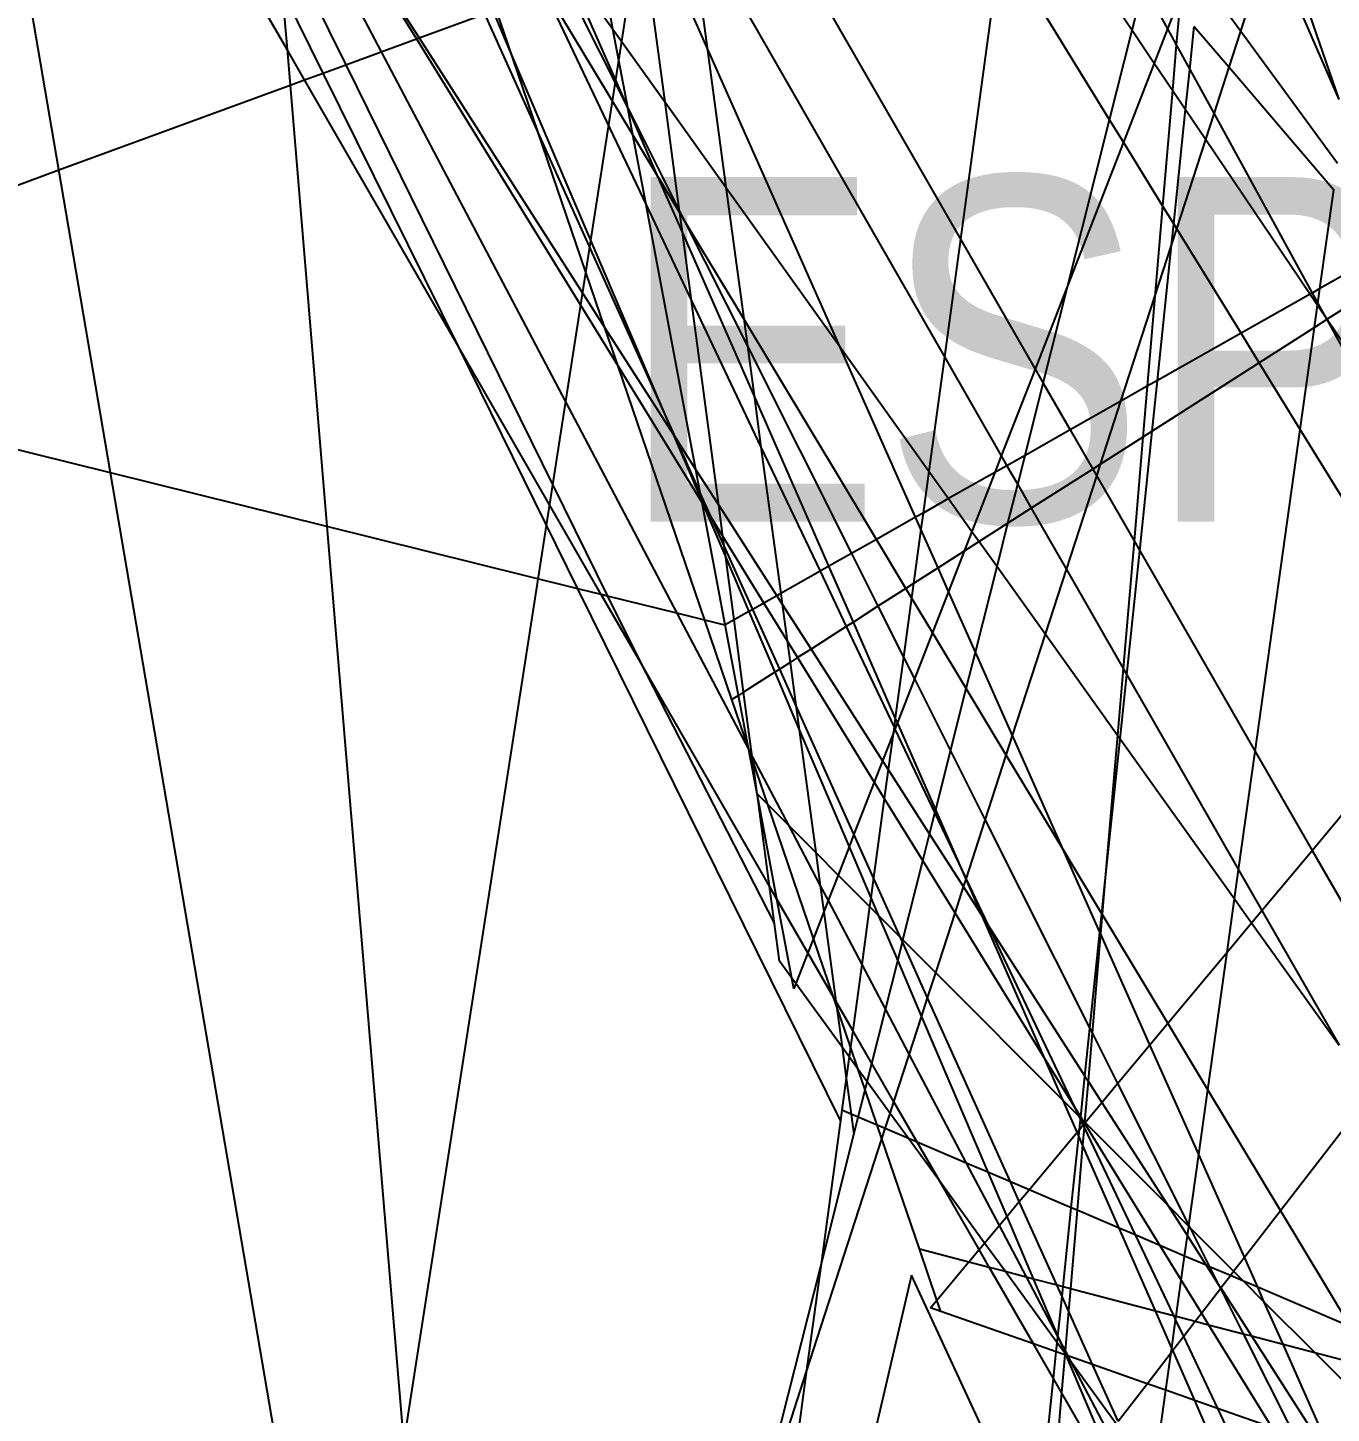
# Model space of a CAD drawing. Header units: metres. Extents: x 0 to 1324930, y 0 to 1631912.
# Drawn here: x 253727.51 to 253732.62, y 1630704.57 to 1630710.01 of the extents above; entities that cross this region are included whole.
import ezdxf
from ezdxf.enums import TextEntityAlignment as Align

# ---------------------------------------------------------------- set-up
doc = ezdxf.new("R2010")
doc.units = ezdxf.units.M
doc.header["$MEASUREMENT"] = 0
for name, color, linetype in [('A_revoir_geometrie_aberrante', 7, 'Continuous'), ('limites_parcelles', 7, 'Continuous'), ('numero_lot', 7, 'Continuous')]:
    doc.layers.add(name, color=color, linetype=linetype)
doc.styles.add('Arial Narrow2', font='ARIALN.TTF', dxfattribs={"height": 1.352178})

msp = doc.modelspace()

# ---------------------------------------------------------------- linework, layer by layer
at = {"layer": 'A_revoir_geometrie_aberrante'}
msp.add_line((253747.95549, 1630826.37614), (0, 0), dxfattribs=at)
at = {"layer": 'limites_parcelles'}
for p, q in [((253727.63387, 1630709.44804), (253727.14376, 1630712.32264)), ((253728.5287, 1630709.92011), (253727.14376, 1630712.32264)), ((253728.45957, 1630710.74605), (253728.89845, 1630709.9118)), ((253731.37505, 1630710.6904), (253731.84301, 1630709.99616)), ((253728.7242, 1630710.46865), (253729.03603, 1630709.96226)), ((253728.7242, 1630710.46865), (253729.04638, 1630709.96605)), ((253730.42464, 1630710.4715), (253731.16931, 1630709.17665)), ((253728.48747, 1630710.41272), (253728.75929, 1630709.86077)), ((253732.65455, 1630709.72388), (253732.41133, 1630710.43141)), ((253730.11765, 1630710.35892), (253730.17598, 1630709.92692)), ((253730.15639, 1630710.37313), (253731.10659, 1630708.71513)), ((253731.32733, 1630710.33933), (253731.16931, 1630709.17665)), ((253731.75456, 1630709.64498), (253731.32733, 1630710.33933)), ((253732.26915, 1630709.99236), (253732.38414, 1630710.34745)), ((253732.65455, 1630709.72388), (253732.38414, 1630710.34745)), ((253730.01123, 1630709.71426), (253729.93438, 1630710.29171)), ((253730.17598, 1630709.92692), (253730.00284, 1630710.31681)), ((253729.80668, 1630710.0006), (253729.76362, 1630710.22909)), ((253729.62122, 1630710.17686), (253729.86501, 1630709.69107)), ((253729.86453, 1630709.69361), (253729.64836, 1630710.18682)), ((253729.66841, 1630710.19417), (253729.80668, 1630710.0006)), ((253731.84301, 1630709.99616), (253731.88772, 1630710.17367)), ((253731.88772, 1630710.17367), (253731.98196, 1630710.00141)), ((253732.10781, 1630710.21322), (253732.26915, 1630709.99236)), ((253728.50891, 1630710.15662), (253728.5287, 1630709.92011)), ((253728.67089, 1630709.82835), (253728.50891, 1630710.15662)), ((253729.53977, 1630710.14699), (253729.9367, 1630709.31063)), ((253729.88476, 1630709.58625), (253729.54593, 1630710.14925)), ((253729.04638, 1630709.96605), (253729.30437, 1630710.06066)), ((253729.51367, 1630709.59526), (253729.30437, 1630710.06066)), ((253729.33525, 1630710.07199), (253729.41415, 1630709.88685)), ((253729.41415, 1630709.88685), (253729.3492, 1630710.07711)), ((253732.01734, 1630710.09231), (253731.98196, 1630710.00141)), ((253732.02807, 1630710.07975), (253732.01609, 1630709.93904)), ((253732.06917, 1630709.84202), (253732.08676, 1630710.01099)), ((253732.08676, 1630710.01099), (253732.22336, 1630709.85097)), ((253728.89845, 1630709.9118), (253729.03603, 1630709.96226)), ((253729.03603, 1630709.96226), (253729.04638, 1630709.96605)), ((253729.03603, 1630709.96226), (253729.82664, 1630708.67836)), ((253729.04638, 1630709.96605), (253729.77518, 1630708.82913)), ((253729.86453, 1630709.69361), (253729.80668, 1630710.0006)), ((253729.80668, 1630710.0006), (253730.01123, 1630709.71426)), ((253731.75456, 1630709.64498), (253731.84301, 1630709.99616)), ((253731.84301, 1630709.99616), (253731.9298, 1630709.8674)), ((253731.98196, 1630710.00141), (253731.9298, 1630709.8674)), ((253731.98196, 1630710.00141), (253732.01609, 1630709.93904)), ((253732.22336, 1630709.85097), (253732.26915, 1630709.99236)), ((253732.26915, 1630709.99236), (253732.64776, 1630709.47407)), ((253728.5287, 1630709.92011), (253728.54039, 1630709.78049)), ((253728.59718, 1630709.80132), (253728.5287, 1630709.92011)), ((253728.75929, 1630709.86077), (253728.89845, 1630709.9118)), ((253728.89845, 1630709.9118), (253730.05726, 1630707.70904)), ((253730.17598, 1630709.92692), (253730.24978, 1630709.38033)), ((253730.69625, 1630708.75533), (253730.17598, 1630709.92692)), ((253732.01609, 1630709.93904), (253732.00099, 1630709.76178)), ((253732.01609, 1630709.93904), (253732.06917, 1630709.84202)), ((253728.67089, 1630709.82835), (253728.75929, 1630709.86077)), ((253728.75929, 1630709.86077), (253729.78581, 1630707.77628)), ((253729.51367, 1630709.59526), (253729.41415, 1630709.88685)), ((253729.41415, 1630709.88685), (253729.98554, 1630708.54603)), ((253731.9298, 1630709.8674), (253731.80887, 1630709.55671)), ((253731.9298, 1630709.8674), (253732.00099, 1630709.76178)), ((253732.16421, 1630709.6683), (253732.22336, 1630709.85097)), ((253732.22336, 1630709.85097), (253732.63332, 1630709.37073)), ((253728.54039, 1630709.78049), (253728.59718, 1630709.80132)), ((253728.59718, 1630709.80132), (253728.67089, 1630709.82835)), ((253729.20184, 1630708.75238), (253728.59718, 1630709.80132)), ((253729.20184, 1630708.75238), (253728.67089, 1630709.82835)), ((253732.05281, 1630709.68491), (253732.06917, 1630709.84202)), ((253732.06917, 1630709.84202), (253732.16421, 1630709.6683)), ((253727.63387, 1630709.44804), (253728.54039, 1630709.78049)), ((253728.54039, 1630709.78049), (253728.68531, 1630708.04889)), ((253732.00099, 1630709.76178), (253731.9623, 1630709.30735)), ((253732.00099, 1630709.76178), (253732.05281, 1630709.68491)), ((253729.86501, 1630709.69107), (253729.86453, 1630709.69361)), ((253729.87002, 1630709.6811), (253729.86453, 1630709.69361)), ((253729.88476, 1630709.58625), (253729.86501, 1630709.69107)), ((253729.86501, 1630709.69107), (253729.87002, 1630709.6811)), ((253729.98348, 1630709.42223), (253729.87002, 1630709.6811)), ((253729.87002, 1630709.6811), (253730.0682, 1630709.28617)), ((253730.0682, 1630709.28617), (253730.01123, 1630709.71426)), ((253730.01123, 1630709.71426), (253730.24978, 1630709.38033)), ((253732.00609, 1630709.23618), (253732.05281, 1630709.68491)), ((253732.05281, 1630709.68491), (253732.13169, 1630709.56789)), ((253731.59195, 1630708.9994), (253731.75456, 1630709.64498)), ((253731.80887, 1630709.55671), (253731.75456, 1630709.64498)), ((253732.13169, 1630709.56789), (253732.16421, 1630709.6683)), ((253732.16421, 1630709.6683), (253732.54881, 1630708.96529)), ((253729.77518, 1630708.82913), (253729.51367, 1630709.59526)), ((253729.98554, 1630708.54603), (253729.51367, 1630709.59526)), ((253729.9367, 1630709.31063), (253729.88476, 1630709.58625)), ((253729.98348, 1630709.42223), (253729.88476, 1630709.58625)), ((253731.80887, 1630709.55671), (253731.59195, 1630708.9994)), ((253731.9623, 1630709.30735), (253731.80887, 1630709.55671)), ((253732.018, 1630709.21682), (253732.13169, 1630709.56789)), ((253732.13169, 1630709.56789), (253732.5409, 1630708.96082)), ((253726.45597, 1630709.01608), (253727.63387, 1630709.44804)), ((253727.83658, 1630708.25913), (253727.63387, 1630709.44804)), ((253730.07915, 1630709.20396), (253729.98348, 1630709.42223)), ((253730.06901, 1630709.28011), (253729.98348, 1630709.42223)), ((253730.24978, 1630709.38033), (253730.3195, 1630708.8639)), ((253730.24978, 1630709.38033), (253730.69625, 1630708.75533)), ((253732.57906, 1630708.98241), (253732.63332, 1630709.37073)), ((253730.13248, 1630708.27175), (253729.9367, 1630709.31063)), ((253729.9367, 1630709.31063), (253730.11493, 1630708.9351)), ((253731.9623, 1630709.30735), (253731.93197, 1630708.95114)), ((253732.00609, 1630709.23618), (253731.9623, 1630709.30735)), ((253730.06901, 1630709.28011), (253730.0682, 1630709.28617)), ((253730.0682, 1630709.28617), (253730.08247, 1630709.25775)), ((253730.07915, 1630709.20396), (253730.06901, 1630709.28011)), ((253730.08247, 1630709.25775), (253730.06901, 1630709.28011)), ((253730.08247, 1630709.25775), (253730.334, 1630708.75653)), ((253730.3195, 1630708.8639), (253730.08247, 1630709.25775)), ((253730.11493, 1630708.9351), (253730.07915, 1630709.20396)), ((253730.36015, 1630708.56283), (253730.07915, 1630709.20396)), ((253731.99747, 1630709.1534), (253732.00609, 1630709.23618)), ((253731.99747, 1630709.1534), (253732.018, 1630709.21682)), ((253732.018, 1630709.21682), (253732.00609, 1630709.23618)), ((253732.26988, 1630708.80745), (253732.018, 1630709.21682)), ((253731.16931, 1630709.17665), (253731.10659, 1630708.71513)), ((253731.16931, 1630709.17665), (253731.46251, 1630708.66684)), ((253731.93197, 1630708.95114), (253731.99747, 1630709.1534)), ((253731.94214, 1630708.622), (253731.99747, 1630709.1534)), ((253732.83916, 1630709.1296), (253732.57906, 1630708.98241)), ((253732.88893, 1630709.04206), (253732.60745, 1630708.86209)), ((253731.59195, 1630708.9994), (253731.46251, 1630708.66684)), ((253731.49428, 1630708.61161), (253731.59195, 1630708.9994)), ((253732.57906, 1630708.98241), (253732.54881, 1630708.96529)), ((253732.571, 1630708.92473), (253732.57906, 1630708.98241)), ((253730.22175, 1630708.13249), (253730.11493, 1630708.9351)), ((253730.11493, 1630708.9351), (253730.3874, 1630708.36097)), ((253731.79919, 1630708.5411), (253731.93197, 1630708.95114)), ((253731.93197, 1630708.95114), (253731.90201, 1630708.59929)), ((253732.5409, 1630708.96082), (253732.26988, 1630708.80745)), ((253732.54881, 1630708.96529), (253732.5409, 1630708.96082)), ((253732.5409, 1630708.96082), (253732.57001, 1630708.91763)), ((253732.54881, 1630708.96529), (253732.571, 1630708.92473)), ((253732.57001, 1630708.91763), (253732.571, 1630708.92473)), ((253732.571, 1630708.92473), (253732.5959, 1630708.87921)), ((253732.55782, 1630708.83037), (253732.57001, 1630708.91763)), ((253732.57001, 1630708.91763), (253732.5959, 1630708.87921)), ((253732.5959, 1630708.87921), (253732.60583, 1630708.86106)), ((253732.5959, 1630708.87921), (253732.60745, 1630708.86209)), ((253729.82664, 1630708.67836), (253729.77518, 1630708.82913)), ((253729.77518, 1630708.82913), (253730.04282, 1630708.41161)), ((253730.3195, 1630708.8639), (253730.334, 1630708.75653)), ((253730.84032, 1630707.99851), (253730.3195, 1630708.8639)), ((253732.55782, 1630708.83037), (253732.34105, 1630708.69178)), ((253732.50193, 1630708.43032), (253732.55782, 1630708.83037)), ((253732.60583, 1630708.86106), (253732.55782, 1630708.83037)), ((253732.60745, 1630708.86209), (253732.60583, 1630708.86106)), ((253732.60583, 1630708.86106), (253733.27099, 1630707.64524)), ((253732.60745, 1630708.86209), (253733.30815, 1630707.82257)), ((253730.334, 1630708.75653), (253730.36015, 1630708.56283)), ((253730.334, 1630708.75653), (253730.74225, 1630707.94301)), ((253732.26988, 1630708.80745), (253731.94214, 1630708.622)), ((253732.34105, 1630708.69178), (253732.26988, 1630708.80745)), ((253729.66926, 1630707.80515), (253729.20184, 1630708.75238)), ((253729.76097, 1630707.78243), (253729.20184, 1630708.75238)), ((253730.99378, 1630708.08534), (253730.69625, 1630708.75533)), ((253730.69625, 1630708.75533), (253731.04559, 1630708.26631)), ((253731.10659, 1630708.71513), (253731.04559, 1630708.26631)), ((253731.10659, 1630708.71513), (253731.32975, 1630708.32574)), ((253730.16676, 1630707.68192), (253729.82664, 1630708.67836)), ((253729.82664, 1630708.67836), (253730.15693, 1630708.142)), ((253731.46251, 1630708.66684), (253731.32975, 1630708.32574)), ((253731.46251, 1630708.66684), (253731.49428, 1630708.61161)), ((253732.34105, 1630708.69178), (253731.92148, 1630708.42353)), ((253732.50193, 1630708.43032), (253732.34105, 1630708.69178)), ((253731.42289, 1630708.32817), (253731.49428, 1630708.61161)), ((253731.49428, 1630708.61161), (253731.59973, 1630708.42824)), ((253731.90201, 1630708.59929), (253731.79919, 1630708.5411)), ((253731.90201, 1630708.59929), (253731.88506, 1630708.40025)), ((253731.94214, 1630708.622), (253731.90201, 1630708.59929)), ((253731.92148, 1630708.42353), (253731.94214, 1630708.622)), ((253727.83658, 1630708.25913), (253726.49916, 1630708.59042)), ((253729.98554, 1630708.54603), (253730.04282, 1630708.41161)), ((253730.05344, 1630708.39505), (253729.98554, 1630708.54603)), ((253730.36015, 1630708.56283), (253730.3874, 1630708.36097)), ((253730.65376, 1630707.89294), (253730.36015, 1630708.56283)), ((253731.79919, 1630708.5411), (253731.59973, 1630708.42824)), ((253731.71925, 1630708.29424), (253731.79919, 1630708.5411)), ((253732.32535, 1630707.16654), (253732.50193, 1630708.43032)), ((253733.10646, 1630707.44781), (253732.50193, 1630708.43032)), ((253730.04282, 1630708.41161), (253730.1563, 1630708.14532)), ((253730.04282, 1630708.41161), (253730.05344, 1630708.39505)), ((253730.14949, 1630708.18147), (253730.05344, 1630708.39505)), ((253730.05344, 1630708.39505), (253730.13248, 1630708.27175)), ((253731.59973, 1630708.42824), (253731.42289, 1630708.32817)), ((253731.59973, 1630708.42824), (253731.68821, 1630708.2744)), ((253731.88506, 1630708.40025), (253731.71925, 1630708.29424)), ((253731.88506, 1630708.40025), (253731.85034, 1630707.99248)), ((253731.87257, 1630707.95383), (253731.92148, 1630708.42353)), ((253731.92148, 1630708.42353), (253731.88506, 1630708.40025)), ((253730.3874, 1630708.36097), (253730.46502, 1630707.78613)), ((253730.3874, 1630708.36097), (253730.61889, 1630707.87321)), ((253731.32975, 1630708.32574), (253731.30465, 1630708.26126)), ((253731.32975, 1630708.32574), (253731.3515, 1630708.28777)), ((253731.42289, 1630708.32817), (253731.3515, 1630708.28777)), ((253731.39402, 1630708.21358), (253731.42289, 1630708.32817)), ((253730.14949, 1630708.18147), (253730.13248, 1630708.27175)), ((253730.13248, 1630708.27175), (253730.22175, 1630708.13249)), ((253731.3515, 1630708.28777), (253731.30465, 1630708.26126)), ((253731.3515, 1630708.28777), (253731.39402, 1630708.21358)), ((253731.68821, 1630708.2744), (253731.4474, 1630708.12044)), ((253731.71925, 1630708.29424), (253731.68821, 1630708.2744)), ((253731.68821, 1630708.2744), (253731.70396, 1630708.24702)), ((253731.70396, 1630708.24702), (253731.71925, 1630708.29424)), ((253729.17183, 1630700.42769), (253727.83658, 1630708.25913)), ((253728.68531, 1630708.04889), (253727.83658, 1630708.25913)), ((253731.04559, 1630708.26631), (253731.02326, 1630708.10203)), ((253731.04559, 1630708.26631), (253731.12273, 1630708.15832)), ((253731.30465, 1630708.26126), (253731.12273, 1630708.15832)), ((253731.30465, 1630708.26126), (253731.21455, 1630708.02978)), ((253731.35582, 1630708.06189), (253731.39402, 1630708.21358)), ((253731.39402, 1630708.21358), (253731.4474, 1630708.12044)), ((253731.58514, 1630707.8801), (253731.70396, 1630708.24702)), ((253731.70396, 1630708.24702), (253731.85034, 1630707.99248)), ((253730.1563, 1630708.14532), (253730.14949, 1630708.18147)), ((253730.19517, 1630708.07989), (253730.14949, 1630708.18147)), ((253731.12273, 1630708.15832), (253731.02326, 1630708.10203)), ((253731.12273, 1630708.15832), (253731.21455, 1630708.02978)), ((253730.15693, 1630708.142), (253730.1563, 1630708.14532)), ((253730.1563, 1630708.14532), (253730.15949, 1630708.13784)), ((253730.24721, 1630707.66289), (253730.15693, 1630708.142)), ((253730.15693, 1630708.142), (253730.15949, 1630708.13784)), ((253730.15949, 1630708.13784), (253730.24898, 1630707.92784)), ((253730.15949, 1630708.13784), (253730.19517, 1630708.07989)), ((253730.238, 1630708.01034), (253730.22175, 1630708.13249)), ((253730.22175, 1630708.13249), (253730.44943, 1630707.77731)), ((253731.4474, 1630708.12044), (253731.35582, 1630708.06189)), ((253731.4474, 1630708.12044), (253731.58514, 1630707.8801)), ((253728.68531, 1630708.04889), (253729.29207, 1630700.79901)), ((253729.66926, 1630707.80515), (253728.68531, 1630708.04889)), ((253730.24286, 1630707.97386), (253730.19517, 1630708.07989)), ((253730.19517, 1630708.07989), (253730.238, 1630708.01034)), ((253730.99378, 1630708.08534), (253730.84032, 1630707.99851)), ((253731.02326, 1630708.10203), (253730.99378, 1630708.08534)), ((253731.01462, 1630708.03841), (253730.99378, 1630708.08534)), ((253731.02326, 1630708.10203), (253731.01462, 1630708.03841)), ((253731.35582, 1630708.06189), (253731.2431, 1630707.98982)), ((253731.31301, 1630707.89195), (253731.35582, 1630708.06189)), ((253730.24286, 1630707.97386), (253730.238, 1630708.01034)), ((253730.238, 1630708.01034), (253730.39905, 1630707.74881)), ((253730.84032, 1630707.99851), (253730.74225, 1630707.94301)), ((253730.95601, 1630707.80628), (253730.84032, 1630707.99851)), ((253731.01462, 1630708.03841), (253730.98564, 1630707.82522)), ((253731.08195, 1630707.88679), (253731.01462, 1630708.03841)), ((253731.21455, 1630708.02978), (253731.18439, 1630707.95229)), ((253731.21455, 1630708.02978), (253731.2431, 1630707.98982)), ((253730.24898, 1630707.92784), (253730.24286, 1630707.97386)), ((253730.35522, 1630707.72401), (253730.24286, 1630707.97386)), ((253730.74225, 1630707.94301), (253730.65376, 1630707.89294)), ((253730.74225, 1630707.94301), (253730.84612, 1630707.73602)), ((253731.18439, 1630707.95229), (253731.08195, 1630707.88679)), ((253731.18439, 1630707.95229), (253731.12295, 1630707.79445)), ((253731.2431, 1630707.98982), (253731.18439, 1630707.95229)), ((253731.2431, 1630707.98982), (253731.31301, 1630707.89195)), ((253731.85034, 1630707.99248), (253731.80771, 1630707.49174)), ((253731.82189, 1630707.467), (253731.87257, 1630707.95383)), ((253731.85034, 1630707.99248), (253731.87257, 1630707.95383)), ((253731.87257, 1630707.95383), (253732.32535, 1630707.16654)), ((253730.28165, 1630707.68237), (253730.24898, 1630707.92784)), ((253730.24898, 1630707.92784), (253730.33961, 1630707.71517)), ((253730.65376, 1630707.89294), (253730.61889, 1630707.87321)), ((253730.74959, 1630707.67431), (253730.65376, 1630707.89294)), ((253731.08195, 1630707.88679), (253730.98564, 1630707.82522)), ((253731.12295, 1630707.79445), (253731.08195, 1630707.88679)), ((253731.22856, 1630707.55664), (253731.31301, 1630707.89195)), ((253731.31301, 1630707.89195), (253731.5029, 1630707.62614)), ((253730.61889, 1630707.87321), (253730.46502, 1630707.78613)), ((253730.61889, 1630707.87321), (253730.72174, 1630707.6565)), ((253731.5029, 1630707.62614), (253731.58514, 1630707.8801)), ((253731.58514, 1630707.8801), (253731.80771, 1630707.49174)), ((253730.69924, 1630705.71791), (253729.66926, 1630707.80515)), ((253729.76097, 1630707.78243), (253729.66926, 1630707.80515)), ((253729.91065, 1630707.52278), (253729.76097, 1630707.78243)), ((253729.78581, 1630707.77628), (253729.76097, 1630707.78243)), ((253730.44943, 1630707.77731), (253730.39905, 1630707.74881)), ((253730.46502, 1630707.78613), (253730.44943, 1630707.77731)), ((253730.44943, 1630707.77731), (253730.47068, 1630707.74415)), ((253730.46502, 1630707.78613), (253730.47068, 1630707.74415)), ((253730.95601, 1630707.80628), (253730.84612, 1630707.73602)), ((253730.98564, 1630707.82522), (253730.95601, 1630707.80628)), ((253730.97808, 1630707.76961), (253730.95601, 1630707.80628)), ((253730.98564, 1630707.82522), (253730.97808, 1630707.76961)), ((253731.12295, 1630707.79445), (253731.06019, 1630707.63319)), ((253731.22856, 1630707.55664), (253731.12295, 1630707.79445)), ((253729.78581, 1630707.77628), (253729.91065, 1630707.52278)), ((253730.05726, 1630707.70904), (253729.78581, 1630707.77628)), ((253730.35522, 1630707.72401), (253730.33961, 1630707.71517)), ((253730.39905, 1630707.74881), (253730.35522, 1630707.72401)), ((253730.46065, 1630707.48958), (253730.35522, 1630707.72401)), ((253730.39905, 1630707.74881), (253730.48999, 1630707.60112)), ((253730.47068, 1630707.74415), (253730.48999, 1630707.60112)), ((253730.47068, 1630707.74415), (253730.58352, 1630707.56813)), ((253730.84612, 1630707.73602), (253730.74959, 1630707.67431)), ((253730.84612, 1630707.73602), (253730.94637, 1630707.53627)), ((253730.97808, 1630707.76961), (253730.94637, 1630707.53627)), ((253731.06019, 1630707.63319), (253730.97808, 1630707.76961)), ((253730.05726, 1630707.70904), (253730.33968, 1630707.1722)), ((253730.16676, 1630707.68192), (253730.05726, 1630707.70904)), ((253730.2733, 1630707.3698), (253730.16676, 1630707.68192)), ((253730.24611, 1630707.66226), (253730.16676, 1630707.68192)), ((253730.28165, 1630707.68237), (253730.24721, 1630707.66289)), ((253730.33961, 1630707.71517), (253730.28165, 1630707.68237)), ((253730.31933, 1630707.39923), (253730.28165, 1630707.68237)), ((253730.33961, 1630707.71517), (253730.44108, 1630707.47707)), ((253730.74959, 1630707.67431), (253730.72174, 1630707.6565)), ((253730.91411, 1630707.29893), (253730.74959, 1630707.67431)), ((253730.24721, 1630707.66289), (253730.24611, 1630707.66226)), ((253730.29931, 1630707.38643), (253730.24721, 1630707.66289)), ((253730.72174, 1630707.6565), (253730.58352, 1630707.56813)), ((253730.72174, 1630707.6565), (253730.90907, 1630707.2618)), ((253731.06019, 1630707.63319), (253730.98922, 1630707.45087)), ((253731.19247, 1630707.41338), (253731.06019, 1630707.63319)), ((253731.37419, 1630707.22869), (253731.5029, 1630707.62614)), ((253731.5029, 1630707.62614), (253731.78547, 1630707.23058)), ((253730.48999, 1630707.60112), (253730.50153, 1630707.51571)), ((253730.48999, 1630707.60112), (253730.53099, 1630707.53455)), ((253730.58352, 1630707.56813), (253730.53099, 1630707.53455)), ((253730.58352, 1630707.56813), (253730.86435, 1630707.13004)), ((253729.91065, 1630707.52278), (253730.44039, 1630706.48963)), ((253730.42063, 1630706.63808), (253729.91065, 1630707.52278)), ((253730.50153, 1630707.51571), (253730.46065, 1630707.48958)), ((253730.53099, 1630707.53455), (253730.50153, 1630707.51571)), ((253730.50153, 1630707.51571), (253730.5241, 1630707.34849)), ((253730.53099, 1630707.53455), (253730.83171, 1630707.04619)), ((253730.94637, 1630707.53627), (253730.91411, 1630707.29893)), ((253730.94637, 1630707.53627), (253730.98922, 1630707.45087)), ((253731.19247, 1630707.41338), (253731.22856, 1630707.55664)), ((253731.37419, 1630707.22869), (253731.22856, 1630707.55664)), ((253730.44108, 1630707.47707), (253730.31933, 1630707.39923)), ((253730.46065, 1630707.48958), (253730.44108, 1630707.47707)), ((253730.44108, 1630707.47707), (253730.53719, 1630707.25153)), ((253730.5241, 1630707.34849), (253730.46065, 1630707.48958)), ((253730.98922, 1630707.45087), (253730.92257, 1630707.27963)), ((253730.98922, 1630707.45087), (253731.13084, 1630707.16867)), ((253731.80771, 1630707.49174), (253731.78547, 1630707.23058)), ((253731.79577, 1630707.21616), (253731.82189, 1630707.467)), ((253731.80771, 1630707.49174), (253731.82189, 1630707.467)), ((253731.82189, 1630707.467), (253732.26042, 1630706.7018)), ((253730.31933, 1630707.39923), (253730.29931, 1630707.38643)), ((253730.35289, 1630707.14709), (253730.31933, 1630707.39923)), ((253731.13084, 1630707.16867), (253731.19247, 1630707.41338)), ((253731.3495, 1630707.15246), (253731.19247, 1630707.41338)), ((253732.54858, 1630706.77839), (253733.10646, 1630707.44781)), ((253730.29931, 1630707.38643), (253730.2733, 1630707.3698)), ((253730.33837, 1630707.17915), (253730.2733, 1630707.3698)), ((253730.33837, 1630707.17915), (253730.29931, 1630707.38643)), ((253730.5241, 1630707.34849), (253730.53719, 1630707.25153)), ((253730.75207, 1630706.84158), (253730.5241, 1630707.34849)), ((253730.91411, 1630707.29893), (253730.90907, 1630707.2618)), ((253730.92257, 1630707.27963), (253730.91411, 1630707.29893)), ((253730.53719, 1630707.25153), (253730.60229, 1630706.7694)), ((253730.53719, 1630707.25153), (253730.73289, 1630706.7923)), ((253730.90554, 1630707.23587), (253730.86435, 1630707.13004)), ((253730.90554, 1630707.23587), (253730.88647, 1630707.09553)), ((253730.90907, 1630707.2618), (253730.90554, 1630707.23587)), ((253730.91267, 1630707.25419), (253730.90554, 1630707.23587)), ((253730.90907, 1630707.2618), (253730.91267, 1630707.25419)), ((253730.92257, 1630707.27963), (253730.91267, 1630707.25419)), ((253730.91267, 1630707.25419), (253731.06927, 1630706.92423)), ((253731.07258, 1630706.93738), (253730.92257, 1630707.27963)), ((253730.33968, 1630707.1722), (253730.33837, 1630707.17915)), ((253730.34271, 1630707.16645), (253730.33837, 1630707.17915)), ((253731.3495, 1630707.15246), (253731.37419, 1630707.22869)), ((253731.57283, 1630706.78138), (253731.37419, 1630707.22869)), ((253731.78547, 1630707.23058), (253731.73251, 1630706.60856)), ((253731.73251, 1630706.60856), (253731.79577, 1630707.21616)), ((253731.78547, 1630707.23058), (253731.79577, 1630707.21616)), ((253731.79577, 1630707.21616), (253732.24451, 1630706.58798)), ((253730.3721, 1630707.00017), (253730.33968, 1630707.1722)), ((253730.33968, 1630707.1722), (253730.34271, 1630707.16645)), ((253730.35518, 1630707.12992), (253730.34271, 1630707.16645)), ((253730.34271, 1630707.16645), (253730.35289, 1630707.14709)), ((253730.35518, 1630707.12992), (253730.35289, 1630707.14709)), ((253730.35289, 1630707.14709), (253730.495, 1630706.87696)), ((253730.3725, 1630706.99977), (253730.35518, 1630707.12992)), ((253730.4137, 1630706.95847), (253730.35518, 1630707.12992)), ((253730.86435, 1630707.13004), (253730.83171, 1630707.04619)), ((253730.86435, 1630707.13004), (253730.88647, 1630707.09553)), ((253731.07258, 1630706.93738), (253731.13084, 1630707.16867)), ((253731.13084, 1630707.16867), (253731.26693, 1630706.89748)), ((253731.26693, 1630706.89748), (253731.3495, 1630707.15246)), ((253731.57283, 1630706.78138), (253731.3495, 1630707.15246)), ((253732.26042, 1630706.7018), (253732.32535, 1630707.16654)), ((253732.32535, 1630707.16654), (253732.54858, 1630706.77839)), ((253730.88647, 1630707.09553), (253730.87108, 1630706.98227)), ((253730.88647, 1630707.09553), (253731.04868, 1630706.84248)), ((253730.83171, 1630707.04619), (253730.75207, 1630706.84158)), ((253730.83171, 1630707.04619), (253730.87108, 1630706.98227)), ((253730.37327, 1630706.99394), (253730.3721, 1630707.00017)), ((253730.3721, 1630707.00017), (253730.3725, 1630706.99977)), ((253730.37327, 1630706.99394), (253730.3725, 1630706.99977)), ((253730.3725, 1630706.99977), (253730.4137, 1630706.95847)), ((253730.42063, 1630706.63808), (253730.37327, 1630706.99394)), ((253730.4499, 1630706.58731), (253730.37327, 1630706.99394)), ((253730.87108, 1630706.98227), (253730.82877, 1630706.67103)), ((253730.87108, 1630706.98227), (253731.02211, 1630706.737)), ((253730.59305, 1630706.43302), (253730.4137, 1630706.95847)), ((253730.4137, 1630706.95847), (253730.495, 1630706.87696)), ((253731.04868, 1630706.84248), (253731.06927, 1630706.92423)), ((253731.06927, 1630706.92423), (253731.07258, 1630706.93738)), ((253731.06927, 1630706.92423), (253731.1879, 1630706.67426)), ((253731.1879, 1630706.67426), (253731.07258, 1630706.93738)), ((253730.495, 1630706.87696), (253730.61979, 1630706.63974)), ((253730.495, 1630706.87696), (253730.60229, 1630706.7694)), ((253731.19191, 1630706.66581), (253731.26693, 1630706.89748)), ((253731.26693, 1630706.89748), (253731.67742, 1630706.0795)), ((253730.75207, 1630706.84158), (253730.73289, 1630706.7923)), ((253730.82877, 1630706.67103), (253730.75207, 1630706.84158)), ((253731.02211, 1630706.737), (253731.04868, 1630706.84248)), ((253731.04868, 1630706.84248), (253731.18185, 1630706.63473)), ((253730.60229, 1630706.7694), (253730.61979, 1630706.63974)), ((253730.60229, 1630706.7694), (253730.68982, 1630706.68164)), ((253730.73289, 1630706.7923), (253730.68982, 1630706.68164)), ((253730.73289, 1630706.7923), (253730.81809, 1630706.59239)), ((253731.71676, 1630706.45728), (253731.57283, 1630706.78138)), ((253731.7243, 1630706.52971), (253731.57283, 1630706.78138)), ((253732.35183, 1630706.5423), (253732.54858, 1630706.77839)), ((253732.54858, 1630706.77839), (253732.96088, 1630706.06148)), ((253730.94399, 1630706.42683), (253731.02211, 1630706.737)), ((253731.02211, 1630706.737), (253731.1485, 1630706.53175)), ((253732.24451, 1630706.58798), (253732.26042, 1630706.7018)), ((253732.26042, 1630706.7018), (253732.35183, 1630706.5423)), ((253730.44039, 1630706.48963), (253730.42063, 1630706.63808)), ((253730.4499, 1630706.58731), (253730.42063, 1630706.63808)), ((253730.61979, 1630706.63974), (253730.63363, 1630706.53727)), ((253730.61979, 1630706.63974), (253730.65067, 1630706.58105)), ((253730.68982, 1630706.68164), (253730.65067, 1630706.58105)), ((253730.68982, 1630706.68164), (253730.81338, 1630706.55777)), ((253730.82877, 1630706.67103), (253730.81809, 1630706.59239)), ((253730.93417, 1630706.43668), (253730.82877, 1630706.67103)), ((253731.18185, 1630706.63473), (253731.19178, 1630706.66541)), ((253731.19178, 1630706.66541), (253731.1879, 1630706.67426)), ((253731.1879, 1630706.67426), (253731.19191, 1630706.66581)), ((253731.19178, 1630706.66541), (253731.19191, 1630706.66581)), ((253731.25577, 1630706.51941), (253731.19178, 1630706.66541)), ((253731.19191, 1630706.66581), (253731.27742, 1630706.48564)), ((253730.50845, 1630706.27662), (253730.4499, 1630706.58731)), ((253730.5712, 1630706.37689), (253730.4499, 1630706.58731)), ((253730.65067, 1630706.58105), (253730.63363, 1630706.53727)), ((253730.65067, 1630706.58105), (253730.78249, 1630706.33048)), ((253730.81809, 1630706.59239), (253730.81338, 1630706.55777)), ((253730.81809, 1630706.59239), (253730.84736, 1630706.52371)), ((253731.1485, 1630706.53175), (253731.18185, 1630706.63473)), ((253731.18185, 1630706.63473), (253731.25577, 1630706.51941)), ((253731.7243, 1630706.52971), (253731.73251, 1630706.60856)), ((253731.73251, 1630706.60856), (253731.72561, 1630706.52753)), ((253732.21523, 1630706.3784), (253732.24451, 1630706.58798)), ((253732.24451, 1630706.58798), (253732.31161, 1630706.49405)), ((253730.63363, 1630706.53727), (253730.59305, 1630706.43302)), ((253730.63363, 1630706.53727), (253730.681, 1630706.18641)), ((253730.81338, 1630706.55777), (253730.78249, 1630706.33048)), ((253730.81338, 1630706.55777), (253730.84736, 1630706.52371)), ((253731.07273, 1630706.29776), (253731.1485, 1630706.53175)), ((253731.1485, 1630706.53175), (253731.50191, 1630705.95783)), ((253731.71676, 1630706.45728), (253731.7243, 1630706.52971)), ((253731.72561, 1630706.52753), (253731.71917, 1630706.45186)), ((253731.72561, 1630706.52753), (253731.7243, 1630706.52971)), ((253731.98304, 1630706.09978), (253731.72561, 1630706.52753)), ((253732.31161, 1630706.49405), (253732.35183, 1630706.5423)), ((253732.35183, 1630706.5423), (253732.6548, 1630706.01365)), ((253730.45985, 1630706.34344), (253730.44039, 1630706.48963)), ((253730.84736, 1630706.52371), (253730.92343, 1630706.3452)), ((253730.84736, 1630706.52371), (253730.93417, 1630706.43668)), ((253731.50191, 1630705.95783), (253731.25577, 1630706.51941)), ((253731.25577, 1630706.51941), (253731.27742, 1630706.48564)), ((253731.27742, 1630706.48564), (253731.61532, 1630705.77367)), ((253731.27742, 1630706.48564), (253731.65791, 1630705.89208)), ((253732.21523, 1630706.3784), (253732.31161, 1630706.49405)), ((253732.31161, 1630706.49405), (253732.6548, 1630706.01365)), ((253730.59305, 1630706.43302), (253730.5712, 1630706.37689)), ((253730.67175, 1630706.20247), (253730.59305, 1630706.43302)), ((253730.92343, 1630706.3452), (253730.94205, 1630706.41914)), ((253730.94205, 1630706.41914), (253730.93417, 1630706.43668)), ((253730.93417, 1630706.43668), (253730.94399, 1630706.42683)), ((253730.94205, 1630706.41914), (253730.94399, 1630706.42683)), ((253731.04088, 1630706.1994), (253730.94205, 1630706.41914)), ((253730.94399, 1630706.42683), (253731.07273, 1630706.29776)), ((253731.67742, 1630706.0795), (253731.71676, 1630706.45728)), ((253731.71917, 1630706.45186), (253731.686, 1630706.0624)), ((253731.71917, 1630706.45186), (253731.71676, 1630706.45728)), ((253731.91289, 1630706.01561), (253731.71917, 1630706.45186)), ((253730.5712, 1630706.37689), (253730.52391, 1630706.25537)), ((253730.67175, 1630706.20247), (253730.5712, 1630706.37689)), ((253731.98304, 1630706.09978), (253732.21523, 1630706.3784)), ((253732.13989, 1630705.83916), (253732.21523, 1630706.3784)), ((253730.50845, 1630706.27662), (253730.45985, 1630706.34344)), ((253730.78249, 1630706.33048), (253730.74728, 1630706.07143)), ((253730.78249, 1630706.33048), (253730.87529, 1630706.15408)), ((253730.87529, 1630706.15408), (253730.92343, 1630706.3452)), ((253730.92343, 1630706.3452), (253731.01699, 1630706.12564)), ((253730.51619, 1630706.23555), (253730.50845, 1630706.27662)), ((253730.52391, 1630706.25537), (253730.50845, 1630706.27662)), ((253730.52391, 1630706.25537), (253730.51619, 1630706.23555)), ((253730.70537, 1630706.00589), (253730.52391, 1630706.25537)), ((253731.04088, 1630706.1994), (253731.07273, 1630706.29776)), ((253731.07273, 1630706.29776), (253731.57255, 1630705.79667)), ((253730.68347, 1630706.16812), (253730.67175, 1630706.20247)), ((253730.681, 1630706.18641), (253730.67175, 1630706.20247)), ((253730.681, 1630706.18641), (253730.68347, 1630706.16812)), ((253730.74728, 1630706.07143), (253730.681, 1630706.18641)), ((253730.68347, 1630706.16812), (253730.70537, 1630706.00589)), ((253730.73851, 1630706.00687), (253730.68347, 1630706.16812)), ((253730.82188, 1630705.94202), (253730.87529, 1630706.15408)), ((253730.87529, 1630706.15408), (253730.9687, 1630705.97651)), ((253731.01699, 1630706.12564), (253731.04088, 1630706.1994)), ((253731.36544, 1630705.4777), (253731.04088, 1630706.1994)), ((253730.9687, 1630705.97651), (253731.01699, 1630706.12564)), ((253731.01699, 1630706.12564), (253731.27707, 1630705.51536)), ((253731.91289, 1630706.01561), (253731.98304, 1630706.09978)), ((253732.13989, 1630705.83916), (253731.98304, 1630706.09978)), ((253730.74728, 1630706.07143), (253730.73851, 1630706.00687)), ((253730.82188, 1630705.94202), (253730.74728, 1630706.07143)), ((253731.65791, 1630705.89208), (253731.67742, 1630706.0795)), ((253731.686, 1630706.0624), (253731.66991, 1630705.87337)), ((253731.67742, 1630706.0795), (253731.686, 1630706.0624)), ((253731.686, 1630706.0624), (253731.78594, 1630705.86327)), ((253730.70537, 1630706.00589), (253730.72182, 1630705.88408)), ((253730.73318, 1630705.96766), (253730.70537, 1630706.00589)), ((253730.73851, 1630706.00687), (253730.73318, 1630705.96766)), ((253730.76844, 1630705.91918), (253730.73851, 1630706.00687)), ((253731.78594, 1630705.86327), (253731.91289, 1630706.01561)), ((253732.10432, 1630705.58455), (253731.91289, 1630706.01561)), ((253730.73318, 1630705.96766), (253730.72182, 1630705.88408)), ((253730.76844, 1630705.91918), (253730.73318, 1630705.96766)), ((253730.80386, 1630705.87049), (253730.82188, 1630705.94202)), ((253730.90874, 1630705.79135), (253730.82188, 1630705.94202)), ((253730.90874, 1630705.79135), (253730.9687, 1630705.97651)), ((253730.9687, 1630705.97651), (253731.1923, 1630705.55148)), ((253731.57255, 1630705.79667), (253731.50191, 1630705.95783)), ((253731.50191, 1630705.95783), (253731.61532, 1630705.77367)), ((253730.72182, 1630705.88408), (253730.70485, 1630705.7592)), ((253730.72182, 1630705.88408), (253730.74074, 1630705.7439)), ((253730.79588, 1630705.8388), (253730.76844, 1630705.91918)), ((253730.80386, 1630705.87049), (253730.76844, 1630705.91918)), ((253731.6412, 1630705.73163), (253731.65791, 1630705.89208)), ((253731.65791, 1630705.89208), (253731.66991, 1630705.87337)), ((253730.76895, 1630705.73188), (253730.79588, 1630705.8388)), ((253730.79588, 1630705.8388), (253730.80386, 1630705.87049)), ((253730.84317, 1630705.70026), (253730.79588, 1630705.8388)), ((253730.89416, 1630705.74634), (253730.80386, 1630705.87049)), ((253731.66991, 1630705.87337), (253731.65623, 1630705.71277)), ((253731.66991, 1630705.87337), (253731.72401, 1630705.78897)), ((253731.72401, 1630705.78897), (253731.78594, 1630705.86327)), ((253731.78594, 1630705.86327), (253732.06544, 1630705.30631)), ((253732.10432, 1630705.58455), (253732.13989, 1630705.83916)), ((253732.4249, 1630705.3656), (253732.13989, 1630705.83916)), ((253730.89416, 1630705.74634), (253730.90874, 1630705.79135)), ((253730.99969, 1630705.63356), (253730.90874, 1630705.79135)), ((253731.62697, 1630705.67252), (253731.57255, 1630705.79667)), ((253731.57255, 1630705.79667), (253731.63332, 1630705.73575)), ((253731.61532, 1630705.77367), (253731.63332, 1630705.73575)), ((253731.61532, 1630705.77367), (253731.6412, 1630705.73163)), ((253731.65856, 1630705.71043), (253731.72401, 1630705.78897)), ((253731.72401, 1630705.78897), (253731.98259, 1630705.38558)), ((253732.4249, 1630705.3656), (253732.76966, 1630705.81322)), ((253730.69924, 1630705.71791), (253730.62166, 1630705.1471)), ((253730.70485, 1630705.7592), (253730.69924, 1630705.71791)), ((253730.74074, 1630705.7439), (253730.70485, 1630705.7592)), ((253730.74074, 1630705.7439), (253730.75164, 1630705.66318)), ((253730.76895, 1630705.73188), (253730.74074, 1630705.7439)), ((253730.75164, 1630705.66318), (253730.76895, 1630705.73188)), ((253730.84317, 1630705.70026), (253730.76895, 1630705.73188)), ((253730.87487, 1630705.68675), (253730.89416, 1630705.74634)), ((253730.96563, 1630705.64807), (253730.89416, 1630705.74634)), ((253731.63332, 1630705.73575), (253731.64014, 1630705.72138)), ((253731.63332, 1630705.73575), (253731.64085, 1630705.7282)), ((253731.6362, 1630705.6836), (253731.64014, 1630705.72138)), ((253731.64014, 1630705.72138), (253731.64085, 1630705.7282)), ((253731.64014, 1630705.72138), (253731.65013, 1630705.70032)), ((253731.64085, 1630705.7282), (253731.6412, 1630705.73163)), ((253731.64085, 1630705.7282), (253731.64731, 1630705.72172)), ((253731.6412, 1630705.73163), (253731.64731, 1630705.72172)), ((253731.64731, 1630705.72172), (253731.65582, 1630705.7079)), ((253731.64731, 1630705.72172), (253731.65623, 1630705.71277)), ((253731.65623, 1630705.71277), (253731.65582, 1630705.7079)), ((253731.65623, 1630705.71277), (253731.65856, 1630705.71043)), ((253730.62166, 1630705.1471), (253730.75164, 1630705.66318)), ((253730.86168, 1630705.64602), (253730.84317, 1630705.70026)), ((253730.87487, 1630705.68675), (253730.84317, 1630705.70026)), ((253730.86168, 1630705.64602), (253730.87487, 1630705.68675)), ((253730.96563, 1630705.64807), (253730.87487, 1630705.68675)), ((253731.43862, 1630705.44652), (253731.62697, 1630705.67252)), ((253731.60417, 1630705.37597), (253731.6335, 1630705.65761)), ((253731.62697, 1630705.67252), (253731.6362, 1630705.6836)), ((253731.6335, 1630705.65761), (253731.62697, 1630705.67252)), ((253731.6335, 1630705.65761), (253731.6362, 1630705.6836)), ((253731.6486, 1630705.62315), (253731.6335, 1630705.65761)), ((253731.6362, 1630705.6836), (253731.65013, 1630705.70032)), ((253731.65441, 1630705.69131), (253731.6486, 1630705.62315)), ((253731.65013, 1630705.70032), (253731.65575, 1630705.70705)), ((253731.65013, 1630705.70032), (253731.65441, 1630705.69131)), ((253731.65575, 1630705.70705), (253731.65441, 1630705.69131)), ((253731.65441, 1630705.69131), (253731.85474, 1630705.2692)), ((253731.65582, 1630705.7079), (253731.65575, 1630705.70705)), ((253731.65575, 1630705.70705), (253731.65609, 1630705.70746)), ((253731.65582, 1630705.7079), (253731.65609, 1630705.70746)), ((253731.65609, 1630705.70746), (253731.65856, 1630705.71043)), ((253731.65609, 1630705.70746), (253731.95131, 1630705.22805)), ((253731.65856, 1630705.71043), (253731.98259, 1630705.38558)), ((253730.56491, 1630704.72961), (253730.86168, 1630705.64602)), ((253731.00881, 1630705.21496), (253730.86168, 1630705.64602)), ((253731.08947, 1630705.47781), (253730.96563, 1630705.64807)), ((253730.99969, 1630705.63356), (253730.96563, 1630705.64807)), ((253731.08947, 1630705.47781), (253730.99969, 1630705.63356)), ((253731.1923, 1630705.55148), (253730.99969, 1630705.63356)), ((253731.6486, 1630705.62315), (253731.62674, 1630705.36636)), ((253731.79203, 1630705.29592), (253731.6486, 1630705.62315)), ((253731.1923, 1630705.55148), (253731.32147, 1630705.30594)), ((253731.27707, 1630705.51536), (253731.1923, 1630705.55148)), ((253732.06544, 1630705.30631), (253732.10432, 1630705.58455)), ((253732.28322, 1630705.18167), (253732.10432, 1630705.58455)), ((253731.27707, 1630705.51536), (253731.35114, 1630705.34154)), ((253731.36544, 1630705.4777), (253731.27707, 1630705.51536)), ((253731.2429, 1630705.21166), (253731.08947, 1630705.47781)), ((253731.26434, 1630705.2374), (253731.08947, 1630705.47781)), ((253731.4002, 1630705.40041), (253731.36544, 1630705.4777)), ((253731.43862, 1630705.44652), (253731.36544, 1630705.4777)), ((253731.4002, 1630705.40041), (253731.43862, 1630705.44652)), ((253731.60417, 1630705.37597), (253731.43862, 1630705.44652)), ((253731.35114, 1630705.34154), (253731.4002, 1630705.40041)), ((253731.54719, 1630705.07357), (253731.4002, 1630705.40041)), ((253731.98259, 1630705.38558), (253732.05971, 1630705.26528)), ((253731.98259, 1630705.38558), (253732.06498, 1630705.30299)), ((253731.32147, 1630705.30594), (253731.35114, 1630705.34154)), ((253731.35114, 1630705.34154), (253731.45502, 1630705.09778)), ((253731.57201, 1630705.06705), (253731.60417, 1630705.37597)), ((253731.62674, 1630705.36636), (253731.60061, 1630705.05954)), ((253731.62674, 1630705.36636), (253731.60417, 1630705.37597)), ((253731.79203, 1630705.29592), (253731.62674, 1630705.36636)), ((253732.28322, 1630705.18167), (253732.4249, 1630705.3656)), ((253732.69958, 1630704.90919), (253732.4249, 1630705.3656)), ((253731.26434, 1630705.2374), (253731.32147, 1630705.30594)), ((253731.32147, 1630705.30594), (253731.42712, 1630705.1051)), ((253731.93401, 1630704.97198), (253731.79203, 1630705.29592)), ((253731.85474, 1630705.2692), (253731.79203, 1630705.29592)), ((253732.05971, 1630705.26528), (253732.06498, 1630705.30299)), ((253732.06498, 1630705.30299), (253732.06544, 1630705.30631)), ((253732.06498, 1630705.30299), (253732.06926, 1630705.29869)), ((253732.06544, 1630705.30631), (253732.06926, 1630705.29869)), ((253732.06926, 1630705.29869), (253732.14644, 1630705.14489)), ((253732.06926, 1630705.29869), (253732.24086, 1630705.12666)), ((253731.2429, 1630705.21166), (253731.26434, 1630705.2374)), ((253731.34485, 1630705.12671), (253731.26434, 1630705.2374)), ((253731.85474, 1630705.2692), (253732.00459, 1630704.95345)), ((253731.95131, 1630705.22805), (253731.85474, 1630705.2692)), ((253731.95131, 1630705.22805), (253732.03542, 1630705.09145)), ((253732.04871, 1630705.18654), (253731.95131, 1630705.22805)), ((253732.04871, 1630705.18654), (253732.05971, 1630705.26528)), ((253732.05971, 1630705.26528), (253732.13328, 1630705.1505)), ((253731.07763, 1630705.01335), (253731.00881, 1630705.21496)), ((253731.00881, 1630705.21496), (253731.20312, 1630705.16393)), ((253731.20312, 1630705.16393), (253731.2429, 1630705.21166)), ((253731.28241, 1630705.14311), (253731.2429, 1630705.21166)), ((253732.03542, 1630705.09145), (253732.04871, 1630705.18654)), ((253732.13328, 1630705.1505), (253732.04871, 1630705.18654)), ((253732.24086, 1630705.12666), (253732.28322, 1630705.18167)), ((253732.33529, 1630705.06442), (253732.28322, 1630705.18167)), ((253730.34703, 1630704.05676), (253730.62166, 1630705.1471)), ((253730.62166, 1630705.1471), (253730.56491, 1630704.72961)), ((253731.07763, 1630705.01335), (253731.20312, 1630705.16393)), ((253731.20312, 1630705.16393), (253731.28241, 1630705.14311)), ((253731.45611, 1630704.84179), (253731.28241, 1630705.14311)), ((253731.28241, 1630705.14311), (253731.34485, 1630705.12671)), ((253731.549, 1630704.84604), (253731.34485, 1630705.12671)), ((253731.34485, 1630705.12671), (253731.42712, 1630705.1051)), ((253732.13328, 1630705.1505), (253732.18092, 1630705.07619)), ((253732.14644, 1630705.14489), (253732.13328, 1630705.1505)), ((253732.14644, 1630705.14489), (253732.18092, 1630705.07619)), ((253732.2281, 1630705.1101), (253732.14644, 1630705.14489)), ((253732.2281, 1630705.1101), (253732.24086, 1630705.12666)), ((253732.24086, 1630705.12666), (253732.27902, 1630705.0884)), ((253730.97736, 1630705.11167), (253730.11549, 1630701.4228)), ((253731.46686, 1630704.05712), (253730.97736, 1630705.11167)), ((253731.42712, 1630705.1051), (253731.55138, 1630704.86891)), ((253731.42712, 1630705.1051), (253731.45502, 1630705.09778)), ((253731.45502, 1630705.09778), (253731.55161, 1630704.87112)), ((253731.45502, 1630705.09778), (253731.54719, 1630705.07357)), ((253731.5679, 1630705.02753), (253731.54719, 1630705.07357)), ((253731.54719, 1630705.07357), (253731.57201, 1630705.06705)), ((253731.5679, 1630705.02753), (253731.57201, 1630705.06705)), ((253731.57201, 1630705.06705), (253731.60061, 1630705.05954)), ((253731.60061, 1630705.05954), (253731.59311, 1630704.97145)), ((253731.60061, 1630705.05954), (253731.93401, 1630704.97198)), ((253732.01573, 1630704.95052), (253732.03542, 1630705.09145)), ((253732.03542, 1630705.09145), (253732.11465, 1630704.9628)), ((253732.11465, 1630704.9628), (253732.18923, 1630705.05963)), ((253732.18092, 1630705.07619), (253732.18923, 1630705.05963)), ((253732.18092, 1630705.07619), (253732.19049, 1630705.06126)), ((253732.18923, 1630705.05963), (253732.19049, 1630705.06126)), ((253732.18923, 1630705.05963), (253732.27863, 1630704.88148)), ((253732.19049, 1630705.06126), (253732.2281, 1630705.1101)), ((253732.19049, 1630705.06126), (253732.31122, 1630704.87292)), ((253732.27902, 1630705.0884), (253732.2281, 1630705.1101)), ((253732.27902, 1630705.0884), (253732.36125, 1630705.00596)), ((253732.33529, 1630705.06442), (253732.27902, 1630705.0884)), ((253732.36125, 1630705.00596), (253732.33529, 1630705.06442)), ((253732.69958, 1630704.90919), (253732.33529, 1630705.06442)), ((253731.05254, 1630704.98324), (253731.07763, 1630705.01335)), ((253731.09271, 1630704.96916), (253731.07763, 1630705.01335)), ((253731.55161, 1630704.87112), (253731.5679, 1630705.02753)), ((253731.59311, 1630704.97145), (253731.5679, 1630705.02753)), ((253732.43474, 1630704.84048), (253732.36125, 1630705.00596)), ((253732.36125, 1630705.00596), (253732.55881, 1630704.8079)), ((253731.09271, 1630704.96916), (253731.05254, 1630704.98324)), ((253731.45611, 1630704.84179), (253731.09271, 1630704.96916)), ((253731.59311, 1630704.97145), (253731.57978, 1630704.81491)), ((253731.68797, 1630704.76052), (253731.59311, 1630704.97145)), ((253731.99825, 1630704.82541), (253731.93401, 1630704.97198)), ((253731.93401, 1630704.97198), (253732.00459, 1630704.95345)), ((253732.00459, 1630704.95345), (253732.01351, 1630704.93465)), ((253732.00459, 1630704.95345), (253732.01573, 1630704.95052)), ((253732.01351, 1630704.93465), (253732.01573, 1630704.95052)), ((253732.01573, 1630704.95052), (253732.09014, 1630704.93098)), ((253732.09014, 1630704.93098), (253732.11465, 1630704.9628)), ((253732.11465, 1630704.9628), (253732.14275, 1630704.91716)), ((253731.99825, 1630704.82541), (253732.01351, 1630704.93465)), ((253732.01351, 1630704.93465), (253732.0438, 1630704.87082)), ((253732.0438, 1630704.87082), (253732.09014, 1630704.93098)), ((253732.09014, 1630704.93098), (253732.14275, 1630704.91716)), ((253732.14275, 1630704.91716), (253732.39093, 1630704.51414)), ((253732.14275, 1630704.91716), (253732.27863, 1630704.88148)), ((253731.53441, 1630704.70595), (253731.45611, 1630704.84179)), ((253731.5453, 1630704.81053), (253731.45611, 1630704.84179)), ((253731.5453, 1630704.81053), (253731.549, 1630704.84604)), ((253731.549, 1630704.84604), (253731.55138, 1630704.86891)), ((253731.57893, 1630704.80489), (253731.549, 1630704.84604)), ((253731.55138, 1630704.86891), (253731.55161, 1630704.87112)), ((253731.55138, 1630704.86891), (253731.55756, 1630704.85717)), ((253731.55161, 1630704.87112), (253731.55756, 1630704.85717)), ((253731.55756, 1630704.85717), (253731.57908, 1630704.80666)), ((253731.55756, 1630704.85717), (253731.57978, 1630704.81491)), ((253732.00209, 1630704.81666), (253732.0438, 1630704.87082)), ((253732.0438, 1630704.87082), (253732.1776, 1630704.58891)), ((253732.27863, 1630704.88148), (253732.47836, 1630704.48349)), ((253732.27863, 1630704.88148), (253732.31122, 1630704.87292)), ((253732.31122, 1630704.87292), (253732.58476, 1630704.4462)), ((253732.31122, 1630704.87292), (253732.43474, 1630704.84048)), ((253731.53441, 1630704.70595), (253731.5453, 1630704.81053)), ((253731.57842, 1630704.79892), (253731.5453, 1630704.81053)), ((253731.57842, 1630704.79892), (253731.56586, 1630704.6514)), ((253731.57893, 1630704.80489), (253731.57842, 1630704.79892)), ((253731.58307, 1630704.79729), (253731.57842, 1630704.79892)), ((253731.57908, 1630704.80666), (253731.57893, 1630704.80489)), ((253731.58111, 1630704.80189), (253731.57893, 1630704.80489)), ((253731.57978, 1630704.81491), (253731.57908, 1630704.80666)), ((253731.57908, 1630704.80666), (253731.58111, 1630704.80189)), ((253731.57978, 1630704.81491), (253731.59041, 1630704.79472)), ((253731.58111, 1630704.80189), (253731.58307, 1630704.79729)), ((253731.58494, 1630704.79663), (253731.58111, 1630704.80189)), ((253731.58307, 1630704.79729), (253731.72701, 1630704.45953)), ((253731.58494, 1630704.79663), (253731.58307, 1630704.79729)), ((253731.60107, 1630704.77446), (253731.58494, 1630704.79663)), ((253731.59041, 1630704.79472), (253731.58494, 1630704.79663)), ((253731.59041, 1630704.79472), (253731.60107, 1630704.77446)), ((253731.68797, 1630704.76052), (253731.59041, 1630704.79472)), ((253731.90126, 1630704.68576), (253731.99591, 1630704.80864)), ((253731.97512, 1630704.65988), (253731.99591, 1630704.80864)), ((253731.99591, 1630704.80864), (253731.99825, 1630704.82541)), ((253731.99591, 1630704.80864), (253732.00209, 1630704.81666)), ((253732.00209, 1630704.81666), (253731.99825, 1630704.82541)), ((253732.08817, 1630704.62025), (253732.00209, 1630704.81666)), ((253732.61445, 1630704.43579), (253732.43474, 1630704.84048)), ((253732.43474, 1630704.84048), (253732.55881, 1630704.8079)), ((253732.55881, 1630704.8079), (253733.04144, 1630704.32404)), ((253732.55881, 1630704.8079), (253732.79841, 1630704.74497)), ((253731.60107, 1630704.77446), (253731.75062, 1630704.49018)), ((253731.78005, 1630704.52839), (253731.60107, 1630704.77446)), ((253731.78783, 1630704.53849), (253731.68797, 1630704.76052)), ((253731.90126, 1630704.68576), (253731.68797, 1630704.76052)), ((253730.56491, 1630704.72961), (253730.11549, 1630701.4228)), ((253730.34703, 1630704.05676), (253730.56491, 1630704.72961)), ((253731.5049, 1630704.42253), (253731.53441, 1630704.70595)), ((253731.56586, 1630704.6514), (253731.53441, 1630704.70595)), ((253731.78783, 1630704.53849), (253731.90126, 1630704.68576)), ((253731.97512, 1630704.65988), (253731.90126, 1630704.68576)), ((253731.56586, 1630704.6514), (253731.5434, 1630704.38756)), ((253731.6981, 1630704.42199), (253731.56586, 1630704.6514)), ((253731.92828, 1630704.3246), (253731.97512, 1630704.65988)), ((253732.08817, 1630704.62025), (253731.97512, 1630704.65988)), ((253732.4578, 1630703.77692), (253732.08817, 1630704.62025)), ((253732.1776, 1630704.58891), (253732.08817, 1630704.62025)), ((253732.1776, 1630704.58891), (253732.56815, 1630703.76599)), ((253732.39093, 1630704.51414), (253732.1776, 1630704.58891))]:
    msp.add_line(p, q, dxfattribs=at)

# ---------------------------------------------------------------- texts
at = {"layer": 'numero_lot', "color": 82, "linetype": 'ByBlock', "style": 'Arial Narrow2'}
msp.add_text('ESPACE VERT', height=1.352334, dxfattribs=at).set_placement((253729.828, 1630707.66204), align=Align.BOTTOM_LEFT)

doc.saveas('drawing.dxf')
